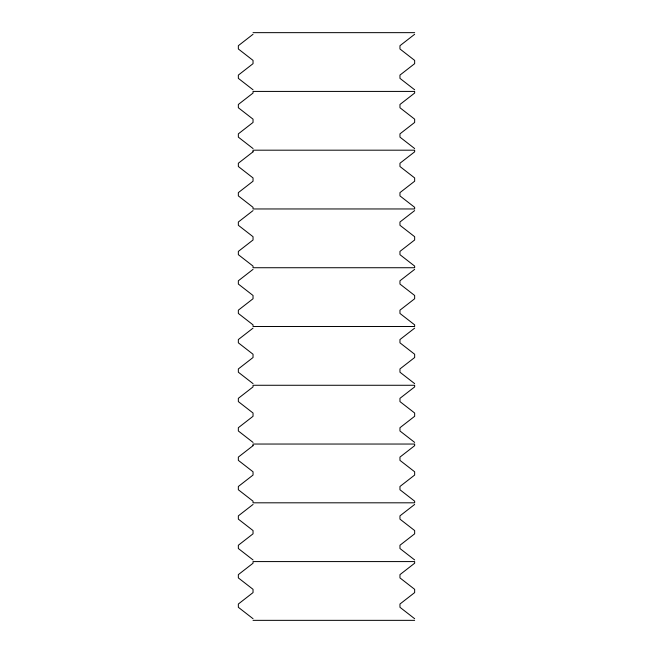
<?xml version="1.0" encoding="UTF-8"?>
<svg xmlns="http://www.w3.org/2000/svg" width="653" height="653" viewBox="0 0 653 653"><rect width="100%" height="100%" fill="white"/><g stroke="black" fill="none" stroke-linecap="round" stroke-linejoin="round"><path stroke-width="0.98" d="M253.038 34.282L238.345 45.71L238.345 48.975L253.038 60.403L253.038 63.668L238.345 75.095L238.345 78.36L253.038 89.788M414.655 34.282L399.963 45.71L399.963 48.975L414.655 60.403L414.655 63.668L399.963 75.095L399.963 78.36L414.655 89.788M253.038 210.593L238.345 222.02L238.345 225.285L253.038 236.713L253.038 239.978L238.345 251.405L238.345 254.67L253.038 266.098L253.038 267.73L414.655 267.73L414.655 266.098L399.963 254.67L399.963 251.405L414.655 239.978L414.655 236.713L399.963 225.285L399.963 222.02L414.655 210.593M253.038 269.363L238.345 280.79L238.345 284.055L253.038 295.483L253.038 298.748L238.345 310.175L238.345 313.44L253.038 324.868L253.038 326.5L414.655 326.5L414.655 324.868L399.963 313.44L399.963 310.175L414.655 298.748L414.655 295.483L399.963 284.055L399.963 280.79L414.655 269.363M253.038 328.132L238.345 339.56L238.345 342.825L253.038 354.252L253.038 357.518L238.345 368.945L238.345 372.21L253.038 383.637M414.655 328.132L399.963 339.56L399.963 342.825L414.655 354.252L414.655 357.518L399.963 368.945L399.963 372.21L414.655 383.637M253.038 504.442L238.345 515.87L238.345 519.135L253.038 530.562L253.038 533.827L238.345 545.255L238.345 548.52L253.038 559.947M414.655 504.442L399.963 515.87L399.963 519.135L414.655 530.562L414.655 533.827L399.963 545.255L399.963 548.52L414.655 559.947M253.038 32.65L414.655 32.65M253.038 620.35L414.655 620.35M414.655 148.558L399.963 137.13L399.963 133.865L414.655 122.438L414.655 119.172L399.963 107.745L399.963 104.48L414.655 93.053L414.655 91.42L253.038 91.42L253.038 93.053L238.345 104.48L238.345 107.745L253.038 119.172L253.038 122.438L238.345 133.865L238.345 137.13L253.038 148.558M414.655 442.408L399.963 430.98L399.963 427.715L414.655 416.288L414.655 413.023L399.963 401.595L399.963 398.33L414.655 386.903L414.655 385.27L253.038 385.27L253.038 386.903L238.345 398.33L238.345 401.595L253.038 413.023L253.038 416.288L238.345 427.715L238.345 430.98L253.038 442.408M414.655 618.717L399.963 607.29L399.963 604.025L414.655 592.597L414.655 589.332L399.963 577.905L399.963 574.64L414.655 563.212L414.655 561.58L253.038 561.58L253.038 563.212L238.345 574.64L238.345 577.905L253.038 589.332L253.038 592.597L238.345 604.025L238.345 607.29L253.038 618.717M253.038 151.823L238.345 163.25L238.345 166.515L253.038 177.942L253.038 181.208L238.345 192.635L238.345 195.9L253.038 207.328L253.038 208.96L414.655 208.96L414.655 207.328L399.963 195.9L399.963 192.635L414.655 181.208L414.655 177.942L399.963 166.515L399.963 163.25L414.655 151.823L414.655 150.19L253.038 150.19L253.038 151.823M253.038 445.673L238.345 457.1L238.345 460.365L253.038 471.793L253.038 475.058L238.345 486.485L238.345 489.75L253.038 501.178L253.038 502.81L414.655 502.81L414.655 501.178L399.963 489.75L399.963 486.485L414.655 475.058L414.655 471.793L399.963 460.365L399.963 457.1L414.655 445.673L414.655 444.04L253.038 444.04L253.038 445.673"/></g></svg>
